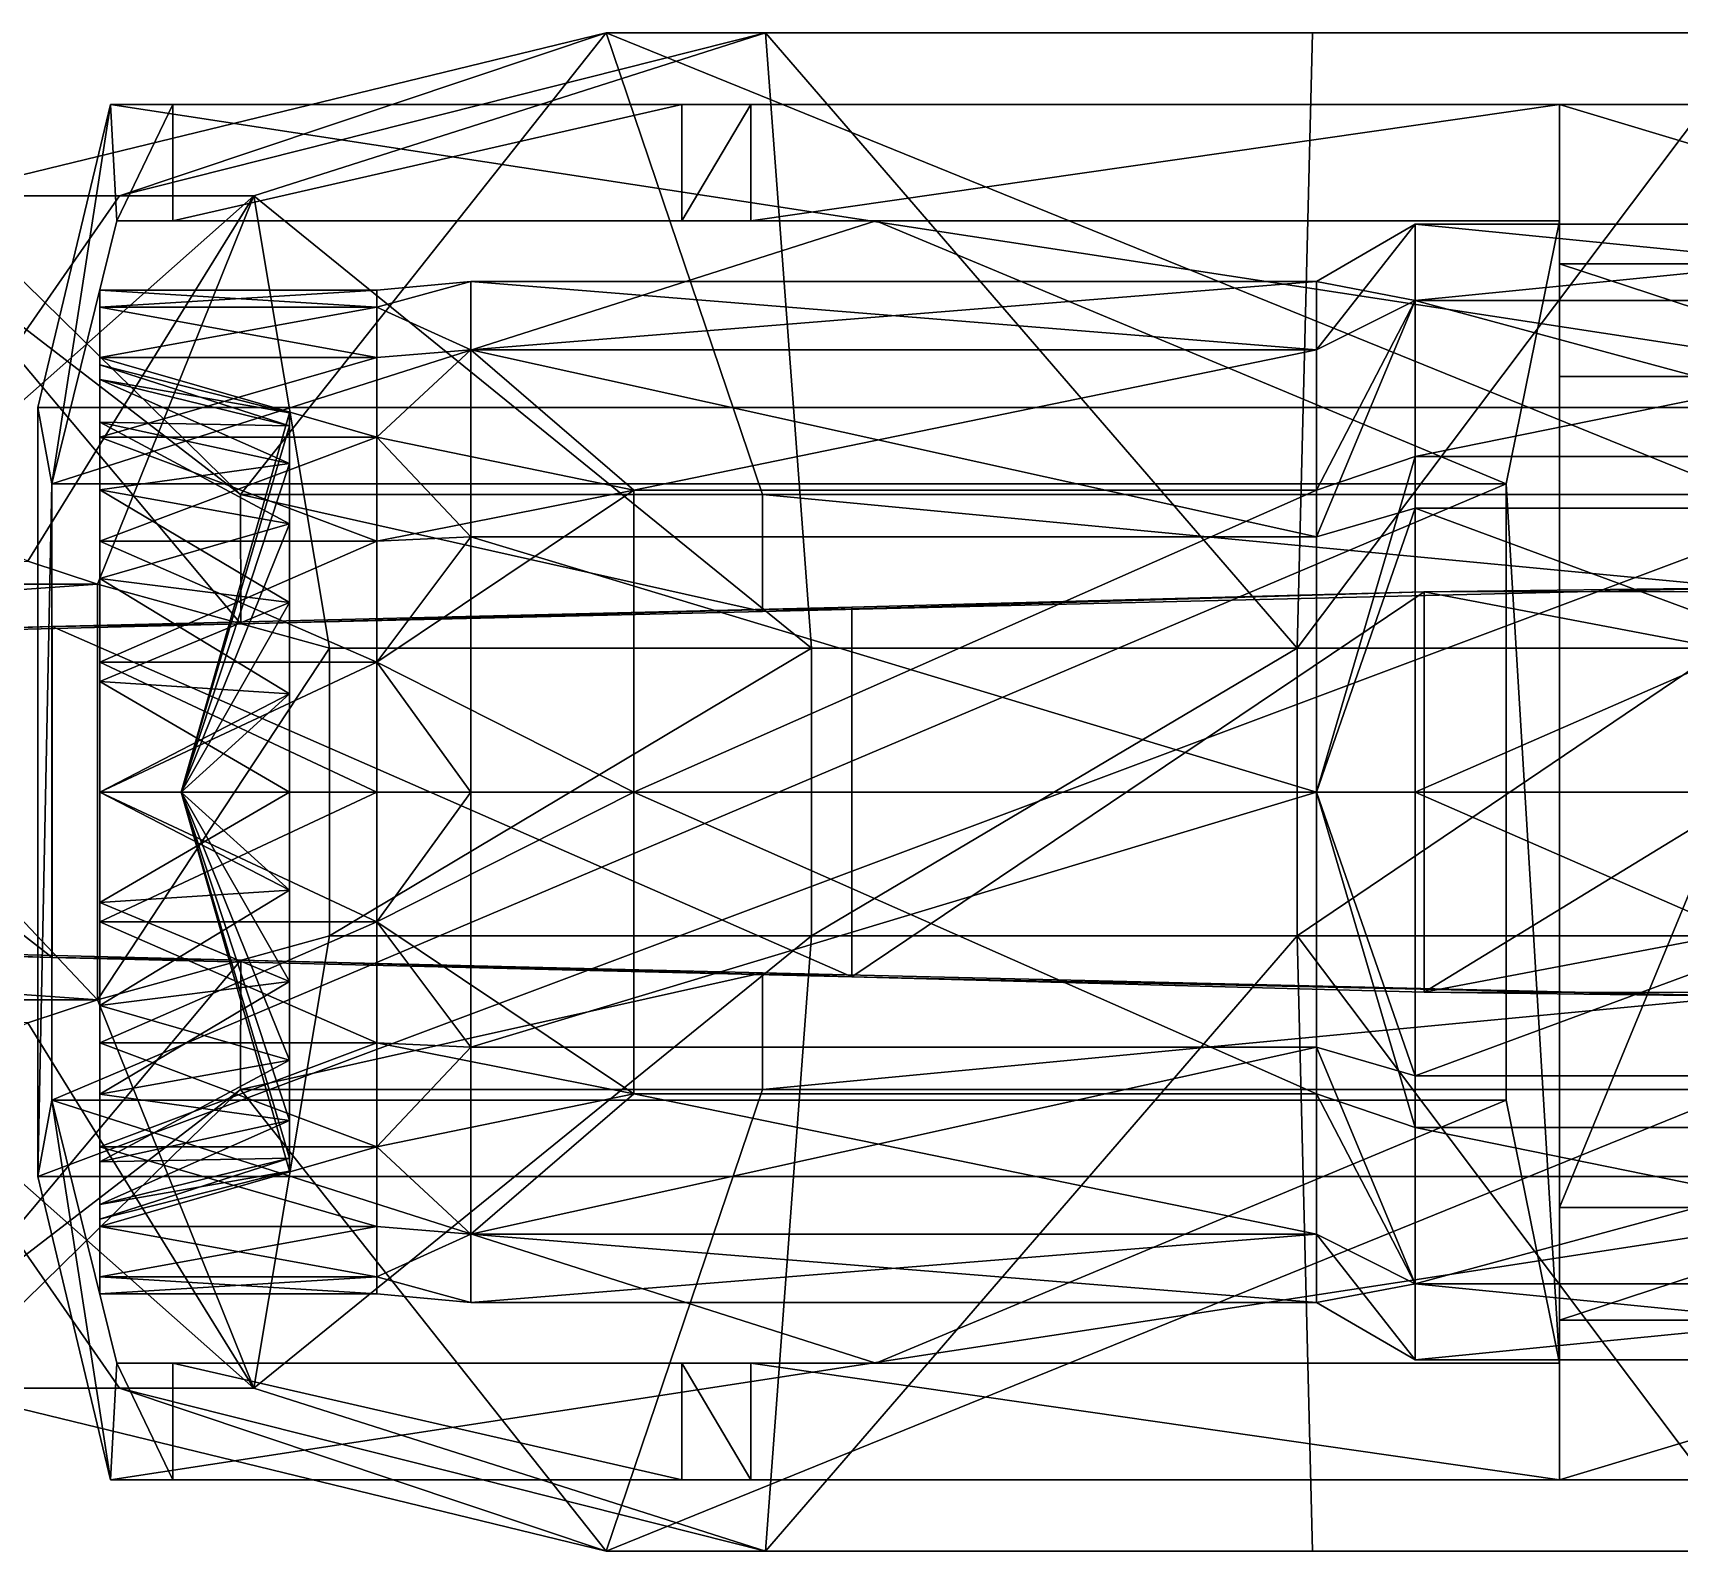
# Model space of a CAD drawing. Extents: x -4.92 to 4.89, y -0.62 to 0.62.
# Drawn here: x -2.7604 to -2.333, y -0.1971 to 0.1971 of the extents above; entities that cross this region are included whole.
import ezdxf

# ---------------------------------------------------------------- set-up
doc = ezdxf.new("R2010")
doc.units = 0

msp = doc.modelspace()

# ---------------------------------------------------------------- linework, layer by layer
for points in [[(-2.73799, 0.15482, 0.48593), (-2.78568, 0.15482, 0.54631), (-2.61156, 0.19714, 0.54631)], [(-2.61156, 0.19714, 0.54631), (-2.78568, 0.15482, 0.54631), (-2.70653, 0.07726, 0.6502)], [(-2.57026, 0.19714, 0.38489), (-2.73799, 0.15482, 0.48593), (-2.61156, 0.19714, 0.54631)], [(-2.57026, 0.19714, 0.38489), (-2.70304, 0.15482, 0.34911), (-2.73799, 0.15482, 0.48593)], [(-2.61156, 0.19714, 0.54631), (-2.70653, 0.07726, 0.6502), (-2.571, 0.07726, 0.6502)], [(-2.55825, 0.03736, 0.25572), (-2.70304, 0.15482, 0.34911), (-2.57026, 0.19714, 0.38489)], [(-2.31642, 0.07726, 0.6502), (-2.61156, 0.19714, 0.54631), (-2.571, 0.07726, 0.6502)], [(-2.42823, 0.19714, 0.40168), (-2.61156, 0.19714, 0.54631), (-2.27376, 0.19714, 0.54631)], [(-2.31642, 0.07726, 0.6502), (-2.27376, 0.19714, 0.54631), (-2.61156, 0.19714, 0.54631)], [(-2.42823, 0.19714, 0.40168), (-2.57026, 0.19714, 0.38489), (-2.61156, 0.19714, 0.54631)], [(-2.43216, 0.03736, 0.24956), (-2.57026, 0.19714, 0.38489), (-2.42823, 0.19714, 0.40168)], [(-2.43216, 0.03736, 0.24956), (-2.55825, 0.03736, 0.25572), (-2.57026, 0.19714, 0.38489)], [(-2.31198, 0.19714, 0.26824), (-2.43216, 0.03736, 0.24956), (-2.42823, 0.19714, 0.40168)], [(-2.31198, 0.19714, 0.26824), (-2.32168, 0.03736, 0.16016), (-2.43216, 0.03736, 0.24956)], [(-2.27376, 0.19714, 0.54631), (-2.16343, 0.19714, 0.36156), (-2.42823, 0.19714, 0.40168)], [(-2.16343, 0.19714, 0.36156), (-2.31198, 0.19714, 0.26824), (-2.42823, 0.19714, 0.40168)], [(-2.22668, 0.09986, 2.43969), (-2.74028, 0.17858, 2.31236), (-2.75915, 0.09986, 2.43685)], [(-2.75553, 0.08003, 2.40908), (-2.75915, 0.09986, 2.43685), (-2.74028, 0.17858, 2.31236)], [(-2.75553, 0.08003, 2.40908), (-2.74028, 0.17858, 2.31236), (-2.73865, 0.14834, 2.29998)], [(-2.72408, 0.17858, 2.18933), (-2.73865, 0.14834, 2.29998), (-2.74028, 0.17858, 2.31236)], [(-2.74028, 0.17858, 2.31236), (-2.59192, 0.17858, 2.19235), (-2.72408, 0.17858, 2.18933)], [(-2.74028, 0.17858, 2.31236), (-2.22668, 0.17858, 2.30924), (-2.59192, 0.17858, 2.19235)], [(-2.22668, 0.09986, 2.43969), (-2.22668, 0.17858, 2.30924), (-2.74028, 0.17858, 2.31236)], [(-2.72408, 0.17858, 2.18933), (-2.72408, 0.14834, 2.18933), (-2.73865, 0.14834, 2.29998)], [(-2.59192, 0.17858, 2.19235), (-2.72408, 0.14834, 2.18933), (-2.72408, 0.17858, 2.18933)], [(-2.59192, 0.17858, 2.19235), (-2.59192, 0.14834, 2.19235), (-2.72408, 0.14834, 2.18933)], [(-2.22668, 0.17858, 2.30924), (-2.22668, 0.17858, 2.1638), (-2.59192, 0.17858, 2.19235)], [(-2.57401, 0.17858, 2.17809), (-2.59192, 0.14834, 2.19235), (-2.59192, 0.17858, 2.19235)], [(-2.59192, 0.17858, 2.19235), (-2.36406, 0.17858, 2.15347), (-2.57401, 0.17858, 2.17809)], [(-2.57401, 0.17858, 2.17809), (-2.57401, 0.14834, 2.17809), (-2.59192, 0.14834, 2.19235)], [(-2.59192, 0.17858, 2.19235), (-2.22668, 0.17858, 2.1638), (-2.36406, 0.17858, 2.15347)], [(-2.36406, 0.17858, 2.15347), (-2.57401, 0.14834, 2.17809), (-2.57401, 0.17858, 2.17809)], [(-2.36406, 0.17858, 2.15347), (-2.36406, 0.14834, 2.15347), (-2.57401, 0.14834, 2.17809)], [(-2.36406, 0.17858, 2.15347), (-2.22668, 0.13715, 2.03743), (-2.36406, 0.13715, 2.03743)], [(-2.36406, 0.17858, 2.15347), (-2.22668, 0.17858, 2.1638), (-2.22668, 0.13715, 2.03743)], [(-2.36406, 0.14834, 2.15347), (-2.36406, 0.17858, 2.15347), (-2.36406, 0.13715, 2.03743)], [(-2.79394, 0.07429, 0.46289), (-2.78983, 0.15482, 0.52488), (-2.73799, 0.15482, 0.48593)], [(-2.70304, 0.15482, 0.34911), (-2.79394, 0.07429, 0.46289), (-2.73799, 0.15482, 0.48593)], [(-2.70304, 0.15482, 0.34911), (-2.76171, 0.05992, 0.32992), (-2.79394, 0.07429, 0.46289)], [(-2.73799, 0.15482, 0.48593), (-2.78983, 0.15482, 0.52488), (-2.78568, 0.15482, 0.54631)], [(-2.78568, 0.13812, 0.55792), (-2.70653, 0.07726, 0.6502), (-2.78568, 0.15482, 0.54631)], [(-2.70304, 0.15482, 0.34911), (-2.74363, 0.05395, 0.27399), (-2.76171, 0.05992, 0.32992)], [(-2.68339, 0.03736, 0.21026), (-2.74363, 0.05395, 0.27399), (-2.70304, 0.15482, 0.34911)], [(-2.55825, 0.03736, 0.25572), (-2.68339, 0.03736, 0.21026), (-2.70304, 0.15482, 0.34911)], [(-2.75553, 0.08003, 2.40908), (-2.54161, 0.14834, 2.22058), (-2.37794, 0.08003, 2.40908)], [(-2.75553, 0.08003, 2.40908), (-2.73865, 0.14834, 2.29998), (-2.54161, 0.14834, 2.22058)], [(-2.54161, 0.14834, 2.22058), (-2.73865, 0.14834, 2.29998), (-2.72408, 0.14834, 2.18933)], [(-2.54161, 0.14834, 2.22058), (-2.72408, 0.14834, 2.18933), (-2.59192, 0.14834, 2.19235)], [(-2.54161, 0.14834, 2.22058), (-2.59192, 0.14834, 2.19235), (-2.57401, 0.14834, 2.17809)], [(-2.54161, 0.14834, 2.22058), (-2.57401, 0.14834, 2.17809), (-2.36406, 0.14834, 2.15347)], [(-2.54161, 0.14834, 2.22058), (-2.36406, 0.14834, 2.15347), (-2.37794, 0.08003, 2.40908)], [(-2.4016, 0.12768, 2.19199), (-2.42721, 0.13259, 2.26236), (-2.4016, 0.14744, 2.26571)], [(-2.4016, 0.14744, 2.26571), (-2.42721, 0.11483, 2.32865), (-2.4016, 0.12768, 2.33943)], [(-2.4016, 0.14744, 2.26571), (-2.42721, 0.13259, 2.26236), (-2.42721, 0.11483, 2.32865)], [(-2.4016, 0.12768, 2.19199), (-2.20206, 0.14744, 2.26571), (-2.20206, 0.12768, 2.19199)], [(-2.4016, 0.14744, 2.26571), (-2.20206, 0.12768, 2.33943), (-2.20206, 0.14744, 2.26571)], [(-2.4016, 0.12768, 2.19199), (-2.4016, 0.14744, 2.26571), (-2.20206, 0.14744, 2.26571)], [(-2.4016, 0.14744, 2.26571), (-2.4016, 0.12768, 2.33943), (-2.20206, 0.12768, 2.33943)], [(-2.36406, -0.14834, 2.15347), (-2.37794, 0.08003, 2.40908), (-2.36406, 0.14834, 2.15347)], [(-2.36406, 0.14834, 2.15347), (-2.36406, 0.13715, 2.03743), (-2.36406, 0.10793, 2.01948)], [(-2.36406, -0.14834, 2.15347), (-2.36406, 0.14834, 2.15347), (-2.36406, 0.10793, 2.01948)], [(-2.78568, 0.13812, 0.55792), (-2.81703, 0.04091, 0.62958), (-2.70643, 0.04366, 0.65209)], [(-2.78568, 0.13812, 0.55792), (-2.70643, 0.04366, 0.65209), (-2.70653, 0.07726, 0.6502)], [(-2.36406, 0.13715, 2.03743), (-2.27505, 0.10793, 2.01948), (-2.36406, 0.10793, 2.01948)], [(-2.36406, 0.13715, 2.03743), (-2.22668, 0.13715, 2.03743), (-2.27505, 0.10793, 2.01948)], [(-2.67112, 0.13033, 2.26236), (-2.64671, 0.13259, 2.26236), (-2.67112, 0.12589, 2.22863)], [(-2.64671, 0.13259, 2.26236), (-2.67112, 0.13033, 2.26236), (-2.67112, 0.12589, 2.29609)], [(-2.64671, 0.11483, 2.32865), (-2.64671, 0.13259, 2.26236), (-2.67112, 0.12589, 2.29609)], [(-2.64671, 0.13259, 2.26236), (-2.64671, 0.11483, 2.19606), (-2.67112, 0.12589, 2.22863)], [(-2.64671, 0.11483, 2.19606), (-2.42721, 0.13259, 2.26236), (-2.42721, 0.11483, 2.19606)], [(-2.64671, 0.13259, 2.26236), (-2.42721, 0.11483, 2.32865), (-2.42721, 0.13259, 2.26236)], [(-2.64671, 0.11483, 2.19606), (-2.64671, 0.13259, 2.26236), (-2.42721, 0.13259, 2.26236)], [(-2.64671, 0.13259, 2.26236), (-2.64671, 0.11483, 2.32865), (-2.42721, 0.11483, 2.32865)], [(-2.4016, 0.12768, 2.19199), (-2.42721, 0.11483, 2.19606), (-2.42721, 0.13259, 2.26236)], [(-2.74308, 0.10715, 2.23365), (-2.74308, 0.13033, 2.26236), (-2.74308, 0.12589, 2.22863)], [(-2.74308, 0.12589, 2.22863), (-2.67112, 0.13033, 2.26236), (-2.67112, 0.12589, 2.22863)], [(-2.74308, 0.13033, 2.26236), (-2.67112, 0.12589, 2.29609), (-2.67112, 0.13033, 2.26236)], [(-2.74308, 0.11093, 2.26236), (-2.74308, 0.12589, 2.29609), (-2.74308, 0.13033, 2.26236)], [(-2.74308, 0.10715, 2.23365), (-2.74308, 0.11093, 2.26236), (-2.74308, 0.13033, 2.26236)], [(-2.74308, 0.12589, 2.22863), (-2.74308, 0.13033, 2.26236), (-2.67112, 0.13033, 2.26236)], [(-2.74308, 0.13033, 2.26236), (-2.74308, 0.12589, 2.29609), (-2.67112, 0.12589, 2.29609)], [(-2.74308, 0.12589, 2.29609), (-2.74308, 0.09607, 2.31782), (-2.74308, 0.11287, 2.32753)], [(-2.74308, 0.12589, 2.29609), (-2.67112, 0.11287, 2.32753), (-2.67112, 0.12589, 2.29609)], [(-2.74308, 0.11287, 2.19719), (-2.67112, 0.12589, 2.22863), (-2.67112, 0.11287, 2.19719)], [(-2.74308, 0.09607, 2.20689), (-2.74308, 0.12589, 2.22863), (-2.74308, 0.11287, 2.19719)], [(-2.74308, 0.12589, 2.29609), (-2.74308, 0.10715, 2.29107), (-2.74308, 0.09607, 2.31782)], [(-2.74308, 0.12589, 2.29609), (-2.74308, 0.11287, 2.32753), (-2.67112, 0.11287, 2.32753)], [(-2.74308, 0.11287, 2.19719), (-2.74308, 0.12589, 2.22863), (-2.67112, 0.12589, 2.22863)], [(-2.74308, 0.09607, 2.20689), (-2.74308, 0.10715, 2.23365), (-2.74308, 0.12589, 2.22863)], [(-2.74308, 0.11093, 2.26236), (-2.74308, 0.10715, 2.29107), (-2.74308, 0.12589, 2.29609)], [(-2.67112, 0.11287, 2.32753), (-2.64671, 0.11483, 2.32865), (-2.67112, 0.12589, 2.29609)], [(-2.64671, 0.11483, 2.19606), (-2.67112, 0.11287, 2.19719), (-2.67112, 0.12589, 2.22863)], [(-2.42721, 0.07838, 2.04051), (-2.4016, 0.12768, 2.19199), (-2.4016, 0.08715, 2.01903)], [(-2.4016, 0.12768, 2.33943), (-2.42721, 0.0663, 2.37719), (-2.4016, 0.07372, 2.39339)], [(-2.42721, 0.07838, 2.04051), (-2.42721, 0.11483, 2.19606), (-2.4016, 0.12768, 2.19199)], [(-2.4016, 0.12768, 2.33943), (-2.42721, 0.11483, 2.32865), (-2.42721, 0.0663, 2.37719)], [(-2.4016, 0.12768, 2.33943), (-2.20206, 0.07372, 2.39339), (-2.20206, 0.12768, 2.33943)], [(-2.4016, 0.08715, 2.01903), (-2.20206, 0.12768, 2.19199), (-2.20206, 0.08715, 2.01903)], [(-2.4016, 0.12768, 2.33943), (-2.4016, 0.07372, 2.39339), (-2.20206, 0.07372, 2.39339)], [(-2.4016, 0.08715, 2.01903), (-2.4016, 0.12768, 2.19199), (-2.20206, 0.12768, 2.19199)], [(-2.74308, 0.09216, 2.1702), (-2.74308, 0.09607, 2.20689), (-2.74308, 0.11287, 2.19719)], [(-2.74308, 0.09216, 2.1702), (-2.67112, 0.11287, 2.19719), (-2.67112, 0.09216, 2.1702)], [(-2.74308, 0.11287, 2.32753), (-2.67112, 0.09216, 2.35452), (-2.67112, 0.11287, 2.32753)], [(-2.74308, 0.11287, 2.32753), (-2.74308, 0.07844, 2.3408), (-2.74308, 0.09216, 2.35452)], [(-2.74308, 0.09216, 2.1702), (-2.74308, 0.11287, 2.19719), (-2.67112, 0.11287, 2.19719)], [(-2.74308, 0.11287, 2.32753), (-2.74308, 0.09216, 2.35452), (-2.67112, 0.09216, 2.35452)], [(-2.74308, 0.11287, 2.32753), (-2.74308, 0.09607, 2.31782), (-2.74308, 0.07844, 2.3408)], [(-2.67112, 0.11287, 2.19719), (-2.64671, 0.11483, 2.19606), (-2.67112, 0.09216, 2.1702)], [(-2.64671, 0.11483, 2.32865), (-2.67112, 0.11287, 2.32753), (-2.67112, 0.09216, 2.35452)], [(-2.64671, 0.0663, 2.37719), (-2.64671, 0.11483, 2.32865), (-2.67112, 0.09216, 2.35452)], [(-2.64671, 0.11483, 2.19606), (-2.60439, 0.07838, 2.04051), (-2.67112, 0.09216, 2.1702)], [(-2.64671, 0.11483, 2.32865), (-2.42721, 0.0663, 2.37719), (-2.42721, 0.11483, 2.32865)], [(-2.60439, 0.07838, 2.04051), (-2.64671, 0.11483, 2.19606), (-2.42721, 0.11483, 2.19606)], [(-2.64671, 0.11483, 2.32865), (-2.64671, 0.0663, 2.37719), (-2.42721, 0.0663, 2.37719)], [(-2.60439, 0.07838, 2.04051), (-2.42721, 0.11483, 2.19606), (-2.42721, 0.07838, 2.04051)], [(-2.74308, 0.10715, 2.23365), (-2.69378, 0.09849, 2.26222), (-2.74308, 0.11093, 2.26236)], [(-2.74308, 0.11093, 2.26236), (-2.69378, 0.09513, 2.28771), (-2.74308, 0.10715, 2.29107)], [(-2.74308, 0.11093, 2.26236), (-2.69378, 0.09849, 2.26222), (-2.69378, 0.09513, 2.28771)], [(-2.74308, 0.10715, 2.29107), (-2.69378, 0.0853, 2.31147), (-2.74308, 0.09607, 2.31782)], [(-2.74308, 0.09607, 2.20689), (-2.69378, 0.09513, 2.23673), (-2.74308, 0.10715, 2.23365)], [(-2.74308, 0.10715, 2.23365), (-2.69378, 0.09513, 2.23673), (-2.69378, 0.09849, 2.26222)], [(-2.74308, 0.10715, 2.29107), (-2.69378, 0.09513, 2.28771), (-2.69378, 0.0853, 2.31147)], [(-2.36406, -0.14834, 2.15347), (-2.36406, 0.10793, 2.01948), (-2.36406, -0.10793, 2.01948)], [(-2.36406, -0.10793, 2.01948), (-2.27505, 0.10793, 2.01948), (-2.27505, -0.10793, 2.01948)], [(-2.36406, -0.10793, 2.01948), (-2.36406, 0.10793, 2.01948), (-2.27505, 0.10793, 2.01948)], [(-2.75915, -0.09986, 2.43685), (-2.22668, 0.09986, 2.43969), (-2.75915, 0.09986, 2.43685)], [(-2.75915, -0.09986, 2.43685), (-2.22668, -0.09986, 2.43969), (-2.22668, 0.09986, 2.43969)], [(-2.75915, -0.09986, 2.43685), (-2.75915, 0.09986, 2.43685), (-2.75553, 0.08003, 2.40908)], [(-2.69378, 0.09849, 2.26222), (-2.72192, 0, 2.26222), (-2.69378, 0.09513, 2.28771)], [(-2.72192, 0, 2.26222), (-2.69378, 0.09849, 2.26222), (-2.69378, 0.09513, 2.23673)], [(-2.74308, 0.07844, 2.18392), (-2.69378, 0.0853, 2.21298), (-2.74308, 0.09607, 2.20689)], [(-2.74308, 0.09607, 2.31782), (-2.69378, 0.06964, 2.33187), (-2.74308, 0.07844, 2.3408)], [(-2.74308, 0.09216, 2.1702), (-2.74308, 0.07844, 2.18392), (-2.74308, 0.09607, 2.20689)], [(-2.74308, 0.09607, 2.20689), (-2.69378, 0.0853, 2.21298), (-2.69378, 0.09513, 2.23673)], [(-2.74308, 0.09607, 2.31782), (-2.69378, 0.0853, 2.31147), (-2.69378, 0.06964, 2.33187)], [(-2.69378, 0.0853, 2.21298), (-2.72192, 0, 2.26222), (-2.69378, 0.09513, 2.23673)], [(-2.72192, 0, 2.26222), (-2.69378, 0.0853, 2.31147), (-2.69378, 0.09513, 2.28771)], [(-2.74308, 0.07844, 2.3408), (-2.74308, 0.06517, 2.37523), (-2.74308, 0.09216, 2.35452)], [(-2.74308, 0.09216, 2.35452), (-2.67112, 0.06517, 2.37523), (-2.67112, 0.09216, 2.35452)], [(-2.74308, 0.06517, 2.14949), (-2.67112, 0.09216, 2.1702), (-2.67112, 0.06517, 2.14949)], [(-2.74308, 0.05547, 2.16629), (-2.74308, 0.09216, 2.1702), (-2.74308, 0.06517, 2.14949)], [(-2.74308, 0.09216, 2.35452), (-2.74308, 0.06517, 2.37523), (-2.67112, 0.06517, 2.37523)], [(-2.74308, 0.06517, 2.14949), (-2.74308, 0.09216, 2.1702), (-2.67112, 0.09216, 2.1702)], [(-2.74308, 0.05547, 2.16629), (-2.74308, 0.07844, 2.18392), (-2.74308, 0.09216, 2.1702)], [(-2.67112, 0.06517, 2.37523), (-2.64671, 0.0663, 2.37719), (-2.67112, 0.09216, 2.35452)], [(-2.60439, 0.07838, 2.04051), (-2.67112, 0.06517, 2.14949), (-2.67112, 0.09216, 2.1702)], [(-2.42721, 0, 1.98429), (-2.4016, 0.08715, 2.01903), (-2.4016, 0, 1.95652)], [(-2.42721, 0, 1.98429), (-2.42721, 0.07838, 2.04051), (-2.4016, 0.08715, 2.01903)], [(-2.4016, 0, 1.95652), (-2.20206, 0.08715, 2.01903), (-2.20206, 0, 1.95652)], [(-2.4016, 0, 1.95652), (-2.4016, 0.08715, 2.01903), (-2.20206, 0.08715, 2.01903)], [(-2.74308, 0.07844, 2.18392), (-2.69378, 0.06964, 2.19258), (-2.69378, 0.0853, 2.21298)], [(-2.69378, 0.0853, 2.31147), (-2.72192, 0, 2.26222), (-2.69378, 0.06964, 2.33187)], [(-2.72192, 0, 2.26222), (-2.69378, 0.0853, 2.21298), (-2.69378, 0.06964, 2.19258)], [(-2.75915, -0.09986, 2.43685), (-2.75553, 0.08003, 2.40908), (-2.75553, -0.08003, 2.40908)], [(-2.37794, 0.08003, 2.40908), (-2.75553, -0.08003, 2.40908), (-2.75553, 0.08003, 2.40908)], [(-2.37794, 0.08003, 2.40908), (-2.37794, -0.08003, 2.40908), (-2.75553, -0.08003, 2.40908)], [(-2.74308, 0.07844, 2.3408), (-2.69378, 0.04925, 2.34752), (-2.74308, 0.05547, 2.35843)], [(-2.74308, 0.05547, 2.16629), (-2.69378, 0.06964, 2.19258), (-2.74308, 0.07844, 2.18392)], [(-2.74308, 0.07844, 2.3408), (-2.69378, 0.06964, 2.33187), (-2.69378, 0.04925, 2.34752)], [(-2.74308, 0.07844, 2.3408), (-2.74308, 0.05547, 2.35843), (-2.74308, 0.06517, 2.37523)], [(-2.70653, 0.07726, 0.6502), (-2.57097, 0.04692, 0.65205), (-2.571, 0.07726, 0.6502)], [(-2.70653, 0.07726, 0.6502), (-2.70643, 0.04366, 0.65209), (-2.57097, 0.04692, 0.65205)], [(-2.67112, 0.06517, 2.14949), (-2.60439, 0.07838, 2.04051), (-2.67112, 0.03373, 2.13647)], [(-2.60439, 0.07838, 2.04051), (-2.60439, 0, 1.98429), (-2.67112, 0.03373, 2.13647)], [(-2.60439, 0, 1.98429), (-2.42721, 0.07838, 2.04051), (-2.42721, 0, 1.98429)], [(-2.60439, 0, 1.98429), (-2.60439, 0.07838, 2.04051), (-2.42721, 0.07838, 2.04051)], [(-2.571, 0.07726, 0.6502), (-2.31643, 0.05303, 0.65204), (-2.31642, 0.07726, 0.6502)], [(-2.571, 0.07726, 0.6502), (-2.57097, 0.04692, 0.65205), (-2.31643, 0.05303, 0.65204)], [(-2.36406, -0.14834, 2.15347), (-2.37794, -0.08003, 2.40908), (-2.37794, 0.08003, 2.40908)], [(-2.4016, 0.07372, 2.39339), (-2.42721, 0, 2.39495), (-2.4016, 0, 2.41315)], [(-2.4016, 0.07372, 2.39339), (-2.42721, 0.0663, 2.37719), (-2.42721, 0, 2.39495)], [(-2.4016, 0.07372, 2.39339), (-2.20206, 0, 2.41315), (-2.20206, 0.07372, 2.39339)], [(-2.4016, 0.07372, 2.39339), (-2.4016, 0, 2.41315), (-2.20206, 0, 2.41315)], [(-2.74308, 0.05547, 2.16629), (-2.69378, 0.04925, 2.17693), (-2.69378, 0.06964, 2.19258)], [(-2.69378, 0.04925, 2.17693), (-2.72192, 0, 2.26222), (-2.69378, 0.06964, 2.19258)], [(-2.72192, 0, 2.26222), (-2.69378, 0.04925, 2.34752), (-2.69378, 0.06964, 2.33187)], [(-2.74308, 0.02871, 2.15521), (-2.74308, 0.06517, 2.14949), (-2.74308, 0.03373, 2.13647)], [(-2.74308, 0.03373, 2.13647), (-2.67112, 0.06517, 2.14949), (-2.67112, 0.03373, 2.13647)], [(-2.74308, 0.06517, 2.37523), (-2.67112, 0.03373, 2.38825), (-2.67112, 0.06517, 2.37523)], [(-2.74308, 0.05547, 2.35843), (-2.74308, 0.03373, 2.38825), (-2.74308, 0.06517, 2.37523)], [(-2.74308, 0.02871, 2.15521), (-2.74308, 0.05547, 2.16629), (-2.74308, 0.06517, 2.14949)], [(-2.74308, 0.03373, 2.13647), (-2.74308, 0.06517, 2.14949), (-2.67112, 0.06517, 2.14949)], [(-2.74308, 0.06517, 2.37523), (-2.74308, 0.03373, 2.38825), (-2.67112, 0.03373, 2.38825)], [(-2.64671, 0.0663, 2.37719), (-2.67112, 0.06517, 2.37523), (-2.67112, 0.03373, 2.38825)], [(-2.64671, 0, 2.39495), (-2.64671, 0.0663, 2.37719), (-2.67112, 0.03373, 2.38825)], [(-2.64671, 0.0663, 2.37719), (-2.42721, 0, 2.39495), (-2.42721, 0.0663, 2.37719)], [(-2.64671, 0.0663, 2.37719), (-2.64671, 0, 2.39495), (-2.42721, 0, 2.39495)], [(-2.74363, 0.05395, 0.27399), (-2.85657, 0.05395, 0.2923), (-2.76171, 0.05992, 0.32992)], [(-2.74363, 0.05395, 0.27399), (-2.83917, 0.04719, 0.2294), (-2.85657, 0.05395, 0.2923)], [(-2.74363, -0.05395, 0.27399), (-2.83917, 0.04719, 0.2294), (-2.74363, 0.05395, 0.27399)], [(-2.68339, 0.03736, 0.21026), (-2.74363, -0.05395, 0.27399), (-2.74363, 0.05395, 0.27399)], [(-2.74308, 0.02871, 2.15521), (-2.69378, 0.04925, 2.17693), (-2.74308, 0.05547, 2.16629)], [(-2.74308, 0.05547, 2.35843), (-2.69378, 0.02549, 2.35736), (-2.74308, 0.02871, 2.36951)], [(-2.74308, 0.05547, 2.35843), (-2.69378, 0.04925, 2.34752), (-2.69378, 0.02549, 2.35736)], [(-2.74308, 0.05547, 2.35843), (-2.74308, 0.02871, 2.36951), (-2.74308, 0.03373, 2.38825)], [(-2.39921, 0.05196, 0.86623), (-2.31643, 0.05303, 0.65204), (-2.57097, 0.04692, 0.65205)], [(-2.54781, 0.04799, 0.77169), (-2.39921, 0.05196, 0.86623), (-2.57097, 0.04692, 0.65205)], [(-2.39921, 0.05196, 0.86623), (-2.54781, -0.04799, 0.77169), (-2.39921, -0.05196, 0.86623)], [(-2.39921, 0.05196, 0.86623), (-2.54781, 0.04799, 0.77169), (-2.54781, -0.04799, 0.77169)], [(-2.39921, 0.05196, 0.86623), (-1.59514, 0.05295, 0.84718), (-2.31643, 0.05303, 0.65204)], [(-1.59514, 0.05295, 0.84718), (-2.39921, 0.05196, 0.86623), (-2.26952, 0.02733, 0.92311)], [(-2.26952, 0.02733, 0.92311), (-2.39921, 0.05196, 0.86623), (-2.39921, -0.05196, 0.86623)], [(-2.74363, -0.05395, 0.27399), (-2.83917, -0.04719, 0.2294), (-2.83917, 0.04719, 0.2294)], [(-2.54781, -0.04799, 0.77169), (-2.54781, 0.04799, 0.77169), (-2.75542, 0.04298, 0.76633)], [(-2.70643, 0.04366, 0.65209), (-2.75542, 0.04298, 0.76633), (-2.54781, 0.04799, 0.77169)], [(-2.74308, 0.02871, 2.15521), (-2.69378, 0.02549, 2.16709), (-2.69378, 0.04925, 2.17693)], [(-2.69378, 0.04925, 2.34752), (-2.72192, 0, 2.26222), (-2.69378, 0.02549, 2.35736)], [(-2.72192, 0, 2.26222), (-2.69378, 0.04925, 2.17693), (-2.69378, 0.02549, 2.16709)], [(-2.70643, 0.04366, 0.65209), (-2.54781, 0.04799, 0.77169), (-2.57097, 0.04692, 0.65205)], [(-2.75542, -0.04298, 0.76633), (-2.75542, 0.04298, 0.76633), (-2.86193, 0.04004, 0.67889)], [(-2.81703, 0.04091, 0.62958), (-2.86193, 0.04004, 0.67889), (-2.75542, 0.04298, 0.76633)], [(-2.81703, 0.04091, 0.62958), (-2.75542, 0.04298, 0.76633), (-2.70643, 0.04366, 0.65209)], [(-2.54781, -0.04799, 0.77169), (-2.75542, 0.04298, 0.76633), (-2.75542, -0.04298, 0.76633)], [(-2.75542, -0.04298, 0.76633), (-2.86193, 0.04004, 0.67889), (-2.86193, -0.04004, 0.67889)], [(-2.68339, 0.03736, 0.21026), (-2.68339, -0.03736, 0.21026), (-2.74363, -0.05395, 0.27399)], [(-2.68339, -0.03736, 0.21026), (-2.55825, 0.03736, 0.25572), (-2.55825, -0.03736, 0.25572)], [(-2.68339, -0.03736, 0.21026), (-2.68339, 0.03736, 0.21026), (-2.55825, 0.03736, 0.25572)], [(-2.55825, -0.03736, 0.25572), (-2.43216, 0.03736, 0.24956), (-2.43216, -0.03736, 0.24956)], [(-2.55825, -0.03736, 0.25572), (-2.55825, 0.03736, 0.25572), (-2.43216, 0.03736, 0.24956)], [(-2.43216, -0.03736, 0.24956), (-2.32168, 0.03736, 0.16016), (-2.32168, -0.03736, 0.16016)], [(-2.43216, -0.03736, 0.24956), (-2.43216, 0.03736, 0.24956), (-2.32168, 0.03736, 0.16016)], [(-2.74308, 0.03373, 2.38825), (-2.74308, 0, 2.37329), (-2.74308, 0, 2.39269)], [(-2.74308, 0.03373, 2.38825), (-2.67112, 0, 2.39269), (-2.67112, 0.03373, 2.38825)], [(-2.74308, 0, 2.13202), (-2.67112, 0.03373, 2.13647), (-2.67112, 0, 2.13202)], [(-2.74308, 0, 2.13202), (-2.74308, 0.02871, 2.15521), (-2.74308, 0.03373, 2.13647)], [(-2.74308, 0.03373, 2.38825), (-2.74308, 0.02871, 2.36951), (-2.74308, 0, 2.37329)], [(-2.74308, 0.03373, 2.38825), (-2.74308, 0, 2.39269), (-2.67112, 0, 2.39269)], [(-2.74308, 0, 2.13202), (-2.74308, 0.03373, 2.13647), (-2.67112, 0.03373, 2.13647)], [(-2.67112, 0, 2.39269), (-2.64671, 0, 2.39495), (-2.67112, 0.03373, 2.38825)], [(-2.60439, 0, 1.98429), (-2.67112, 0, 2.13202), (-2.67112, 0.03373, 2.13647)], [(-2.74308, 0.02871, 2.36951), (-2.69378, 0, 2.36071), (-2.74308, 0, 2.37329)], [(-2.74308, 0, 2.15143), (-2.69378, 0.02549, 2.16709), (-2.74308, 0.02871, 2.15521)], [(-2.74308, 0.02871, 2.36951), (-2.69378, 0.02549, 2.35736), (-2.69378, 0, 2.36071)], [(-2.74308, 0, 2.13202), (-2.74308, 0, 2.15143), (-2.74308, 0.02871, 2.15521)], [(-2.26952, 0.02733, 0.92311), (-2.39921, -0.05196, 0.86623), (-2.26952, -0.02733, 0.92311)], [(-2.74308, 0, 2.15143), (-2.69378, 0, 2.16373), (-2.69378, 0.02549, 2.16709)], [(-2.69378, 0, 2.16373), (-2.72192, 0, 2.26222), (-2.69378, 0.02549, 2.16709)], [(-2.72192, 0, 2.26222), (-2.69378, 0, 2.36071), (-2.69378, 0.02549, 2.35736)], [(-2.74308, -0.03373, 2.38825), (-2.74308, 0, 2.37329), (-2.74308, -0.02871, 2.36951)], [(-2.74308, -0.02871, 2.36951), (-2.69378, 0, 2.36071), (-2.69378, -0.02549, 2.35736)], [(-2.67112, 0, 2.39269), (-2.74308, -0.03373, 2.38825), (-2.67112, -0.03373, 2.38825)], [(-2.67112, -0.03373, 2.13647), (-2.74308, 0, 2.13202), (-2.67112, 0, 2.13202)], [(-2.74308, 0, 2.15143), (-2.69378, -0.02549, 2.16709), (-2.69378, 0, 2.16373)], [(-2.74308, 0, 2.13202), (-2.74308, -0.02871, 2.15521), (-2.74308, 0, 2.15143)], [(-2.74308, -0.03373, 2.38825), (-2.74308, 0, 2.39269), (-2.74308, 0, 2.37329)], [(-2.74308, -0.02871, 2.36951), (-2.74308, 0, 2.37329), (-2.69378, 0, 2.36071)], [(-2.67112, 0, 2.39269), (-2.74308, 0, 2.39269), (-2.74308, -0.03373, 2.38825)], [(-2.67112, -0.03373, 2.13647), (-2.74308, -0.03373, 2.13647), (-2.74308, 0, 2.13202)], [(-2.74308, 0, 2.15143), (-2.74308, -0.02871, 2.15521), (-2.69378, -0.02549, 2.16709)], [(-2.74308, 0, 2.13202), (-2.74308, -0.03373, 2.13647), (-2.74308, -0.02871, 2.15521)], [(-2.69378, -0.02549, 2.35736), (-2.69378, 0, 2.36071), (-2.72192, 0, 2.26222)], [(-2.69378, -0.02549, 2.16709), (-2.69378, -0.04925, 2.17693), (-2.72192, 0, 2.26222)], [(-2.69378, -0.06964, 2.19258), (-2.69378, -0.0853, 2.21298), (-2.72192, 0, 2.26222)], [(-2.69378, -0.09513, 2.23673), (-2.69378, -0.09849, 2.26222), (-2.72192, 0, 2.26222)], [(-2.69378, -0.09513, 2.28771), (-2.69378, -0.0853, 2.31147), (-2.72192, 0, 2.26222)], [(-2.69378, -0.06964, 2.33187), (-2.69378, -0.04925, 2.34752), (-2.72192, 0, 2.26222)], [(-2.69378, -0.0853, 2.31147), (-2.69378, -0.06964, 2.33187), (-2.72192, 0, 2.26222)], [(-2.69378, -0.09849, 2.26222), (-2.69378, -0.09513, 2.28771), (-2.72192, 0, 2.26222)], [(-2.69378, -0.0853, 2.21298), (-2.69378, -0.09513, 2.23673), (-2.72192, 0, 2.26222)], [(-2.69378, -0.04925, 2.17693), (-2.69378, -0.06964, 2.19258), (-2.72192, 0, 2.26222)], [(-2.69378, 0, 2.16373), (-2.69378, -0.02549, 2.16709), (-2.72192, 0, 2.26222)], [(-2.69378, -0.04925, 2.34752), (-2.69378, -0.02549, 2.35736), (-2.72192, 0, 2.26222)], [(-2.67112, 0, 2.13202), (-2.60439, 0, 1.98429), (-2.67112, -0.03373, 2.13647)], [(-2.64671, 0, 2.39495), (-2.67112, 0, 2.39269), (-2.67112, -0.03373, 2.38825)], [(-2.64671, -0.0663, 2.37719), (-2.64671, 0, 2.39495), (-2.67112, -0.03373, 2.38825)], [(-2.60439, 0, 1.98429), (-2.60439, -0.07838, 2.04051), (-2.67112, -0.03373, 2.13647)], [(-2.42721, 0, 2.39495), (-2.64671, -0.0663, 2.37719), (-2.42721, -0.0663, 2.37719)], [(-2.42721, 0, 2.39495), (-2.64671, 0, 2.39495), (-2.64671, -0.0663, 2.37719)], [(-2.42721, -0.07838, 2.04051), (-2.60439, 0, 1.98429), (-2.42721, 0, 1.98429)], [(-2.42721, -0.07838, 2.04051), (-2.60439, -0.07838, 2.04051), (-2.60439, 0, 1.98429)], [(-2.4016, -0.07372, 2.39339), (-2.42721, 0, 2.39495), (-2.42721, -0.0663, 2.37719)], [(-2.4016, -0.08715, 2.01903), (-2.42721, 0, 1.98429), (-2.4016, 0, 1.95652)], [(-2.4016, -0.07372, 2.39339), (-2.4016, 0, 2.41315), (-2.42721, 0, 2.39495)], [(-2.4016, -0.08715, 2.01903), (-2.42721, -0.07838, 2.04051), (-2.42721, 0, 1.98429)], [(-2.20206, 0, 2.41315), (-2.4016, -0.07372, 2.39339), (-2.20206, -0.07372, 2.39339)], [(-2.20206, -0.08715, 2.01903), (-2.4016, 0, 1.95652), (-2.20206, 0, 1.95652)], [(-2.20206, 0, 2.41315), (-2.4016, 0, 2.41315), (-2.4016, -0.07372, 2.39339)], [(-2.20206, -0.08715, 2.01903), (-2.4016, -0.08715, 2.01903), (-2.4016, 0, 1.95652)], [(-2.74308, -0.02871, 2.15521), (-2.69378, -0.04925, 2.17693), (-2.69378, -0.02549, 2.16709)], [(-2.74308, -0.05547, 2.35843), (-2.69378, -0.02549, 2.35736), (-2.69378, -0.04925, 2.34752)], [(-2.74308, -0.05547, 2.35843), (-2.74308, -0.02871, 2.36951), (-2.69378, -0.02549, 2.35736)], [(-2.74308, -0.06517, 2.14949), (-2.74308, -0.02871, 2.15521), (-2.74308, -0.03373, 2.13647)], [(-2.74308, -0.06517, 2.14949), (-2.74308, -0.05547, 2.16629), (-2.74308, -0.02871, 2.15521)], [(-2.74308, -0.02871, 2.15521), (-2.74308, -0.05547, 2.16629), (-2.69378, -0.04925, 2.17693)], [(-2.74308, -0.03373, 2.38825), (-2.74308, -0.02871, 2.36951), (-2.74308, -0.05547, 2.35843)], [(-1.59514, -0.05295, 0.84718), (-2.26952, -0.02733, 0.92311), (-2.39921, -0.05196, 0.86623)], [(-2.67112, -0.06517, 2.14949), (-2.74308, -0.03373, 2.13647), (-2.67112, -0.03373, 2.13647)], [(-2.67112, -0.03373, 2.38825), (-2.74308, -0.06517, 2.37523), (-2.67112, -0.06517, 2.37523)], [(-2.74308, -0.03373, 2.38825), (-2.74308, -0.05547, 2.35843), (-2.74308, -0.06517, 2.37523)], [(-2.67112, -0.06517, 2.14949), (-2.74308, -0.06517, 2.14949), (-2.74308, -0.03373, 2.13647)], [(-2.67112, -0.03373, 2.38825), (-2.74308, -0.03373, 2.38825), (-2.74308, -0.06517, 2.37523)], [(-2.67112, -0.06517, 2.37523), (-2.64671, -0.0663, 2.37719), (-2.67112, -0.03373, 2.38825)], [(-2.60439, -0.07838, 2.04051), (-2.67112, -0.06517, 2.14949), (-2.67112, -0.03373, 2.13647)], [(-2.68339, -0.03736, 0.21026), (-2.70304, -0.15482, 0.34911), (-2.74363, -0.05395, 0.27399)], [(-2.55825, -0.03736, 0.25572), (-2.70304, -0.15482, 0.34911), (-2.68339, -0.03736, 0.21026)], [(-2.55825, -0.03736, 0.25572), (-2.57026, -0.19713, 0.38489), (-2.70304, -0.15482, 0.34911)], [(-2.43216, -0.03736, 0.24956), (-2.57026, -0.19713, 0.38489), (-2.55825, -0.03736, 0.25572)], [(-2.43216, -0.03736, 0.24956), (-2.42823, -0.19713, 0.40168), (-2.57026, -0.19713, 0.38489)], [(-2.43216, -0.03736, 0.24956), (-2.31198, -0.19713, 0.26824), (-2.42823, -0.19713, 0.40168)], [(-2.43216, -0.03736, 0.24956), (-2.32168, -0.03736, 0.16016), (-2.31198, -0.19713, 0.26824)], [(-2.75542, -0.04298, 0.76633), (-2.86193, -0.04004, 0.67889), (-2.81703, -0.04091, 0.62958)], [(-2.75542, -0.04298, 0.76633), (-2.81703, -0.04091, 0.62958), (-2.70643, -0.04366, 0.65209)], [(-2.78568, -0.13812, 0.55792), (-2.70643, -0.04366, 0.65209), (-2.81703, -0.04091, 0.62958)], [(-2.78568, -0.13812, 0.55792), (-2.70653, -0.07726, 0.6502), (-2.70643, -0.04366, 0.65209)], [(-2.70643, -0.04366, 0.65209), (-2.54781, -0.04799, 0.77169), (-2.75542, -0.04298, 0.76633)], [(-2.57097, -0.04692, 0.65205), (-2.70643, -0.04366, 0.65209), (-2.70653, -0.07726, 0.6502)], [(-2.57097, -0.04692, 0.65205), (-2.70653, -0.07726, 0.6502), (-2.571, -0.07726, 0.6502)], [(-2.70643, -0.04366, 0.65209), (-2.57097, -0.04692, 0.65205), (-2.54781, -0.04799, 0.77169)], [(-2.31643, -0.05303, 0.65204), (-2.57097, -0.04692, 0.65205), (-2.571, -0.07726, 0.6502)], [(-2.54781, -0.04799, 0.77169), (-2.57097, -0.04692, 0.65205), (-2.31643, -0.05303, 0.65204)], [(-2.74363, -0.05395, 0.27399), (-2.85657, -0.05395, 0.2923), (-2.83917, -0.04719, 0.2294)], [(-2.74308, -0.07844, 2.3408), (-2.69378, -0.04925, 2.34752), (-2.69378, -0.06964, 2.33187)], [(-2.74308, -0.05547, 2.16629), (-2.69378, -0.06964, 2.19258), (-2.69378, -0.04925, 2.17693)], [(-2.74308, -0.07844, 2.3408), (-2.74308, -0.05547, 2.35843), (-2.69378, -0.04925, 2.34752)], [(-2.54781, -0.04799, 0.77169), (-2.31643, -0.05303, 0.65204), (-2.39921, -0.05196, 0.86623)], [(-2.74363, -0.05395, 0.27399), (-2.76171, -0.05992, 0.32992), (-2.85657, -0.05395, 0.2923)], [(-2.70304, -0.15482, 0.34911), (-2.76171, -0.05992, 0.32992), (-2.74363, -0.05395, 0.27399)], [(-2.74308, -0.09216, 2.1702), (-2.74308, -0.05547, 2.16629), (-2.74308, -0.06517, 2.14949)], [(-2.74308, -0.06517, 2.37523), (-2.74308, -0.05547, 2.35843), (-2.74308, -0.07844, 2.3408)], [(-2.74308, -0.05547, 2.16629), (-2.74308, -0.07844, 2.18392), (-2.69378, -0.06964, 2.19258)], [(-2.74308, -0.09216, 2.1702), (-2.74308, -0.07844, 2.18392), (-2.74308, -0.05547, 2.16629)], [(-2.31643, -0.05303, 0.65204), (-2.571, -0.07726, 0.6502), (-2.31642, -0.07726, 0.6502)], [(-1.59514, -0.05295, 0.84718), (-2.39921, -0.05196, 0.86623), (-2.31643, -0.05303, 0.65204)], [(-2.70304, -0.15482, 0.34911), (-2.79394, -0.07429, 0.46289), (-2.76171, -0.05992, 0.32992)], [(-2.74308, -0.06517, 2.37523), (-2.74308, -0.07844, 2.3408), (-2.74308, -0.09216, 2.35452)], [(-2.67112, -0.06517, 2.37523), (-2.74308, -0.09216, 2.35452), (-2.67112, -0.09216, 2.35452)], [(-2.67112, -0.09216, 2.1702), (-2.74308, -0.06517, 2.14949), (-2.67112, -0.06517, 2.14949)], [(-2.67112, -0.06517, 2.37523), (-2.74308, -0.06517, 2.37523), (-2.74308, -0.09216, 2.35452)], [(-2.67112, -0.09216, 2.1702), (-2.74308, -0.09216, 2.1702), (-2.74308, -0.06517, 2.14949)], [(-2.67112, -0.06517, 2.14949), (-2.60439, -0.07838, 2.04051), (-2.67112, -0.09216, 2.1702)], [(-2.64671, -0.0663, 2.37719), (-2.67112, -0.06517, 2.37523), (-2.67112, -0.09216, 2.35452)], [(-2.64671, -0.11483, 2.32865), (-2.64671, -0.0663, 2.37719), (-2.67112, -0.09216, 2.35452)], [(-2.42721, -0.0663, 2.37719), (-2.64671, -0.11483, 2.32865), (-2.42721, -0.11483, 2.32865)], [(-2.42721, -0.0663, 2.37719), (-2.64671, -0.0663, 2.37719), (-2.64671, -0.11483, 2.32865)], [(-2.4016, -0.12768, 2.33943), (-2.42721, -0.0663, 2.37719), (-2.42721, -0.11483, 2.32865)], [(-2.4016, -0.12768, 2.33943), (-2.4016, -0.07372, 2.39339), (-2.42721, -0.0663, 2.37719)], [(-2.74308, -0.07844, 2.18392), (-2.69378, -0.0853, 2.21298), (-2.69378, -0.06964, 2.19258)], [(-2.74308, -0.09607, 2.31782), (-2.69378, -0.06964, 2.33187), (-2.69378, -0.0853, 2.31147)], [(-2.74308, -0.09607, 2.31782), (-2.74308, -0.07844, 2.3408), (-2.69378, -0.06964, 2.33187)], [(-2.78983, -0.15482, 0.52488), (-2.79394, -0.07429, 0.46289), (-2.73799, -0.15482, 0.48593)], [(-2.70304, -0.15482, 0.34911), (-2.73799, -0.15482, 0.48593), (-2.79394, -0.07429, 0.46289)], [(-2.20206, -0.07372, 2.39339), (-2.4016, -0.12768, 2.33943), (-2.20206, -0.12768, 2.33943)], [(-2.20206, -0.07372, 2.39339), (-2.4016, -0.07372, 2.39339), (-2.4016, -0.12768, 2.33943)], [(-2.70653, -0.07726, 0.6502), (-2.78568, -0.15482, 0.54631), (-2.61156, -0.19713, 0.54631)], [(-2.78568, -0.13812, 0.55792), (-2.78568, -0.15482, 0.54631), (-2.70653, -0.07726, 0.6502)], [(-2.74028, -0.17858, 2.31236), (-2.75915, -0.09986, 2.43685), (-2.75553, -0.08003, 2.40908)], [(-2.74028, -0.17858, 2.31236), (-2.75553, -0.08003, 2.40908), (-2.73865, -0.14834, 2.29998)], [(-2.75553, -0.08003, 2.40908), (-2.54161, -0.14834, 2.22058), (-2.73865, -0.14834, 2.29998)], [(-2.75553, -0.08003, 2.40908), (-2.37794, -0.08003, 2.40908), (-2.54161, -0.14834, 2.22058)], [(-2.74308, -0.09216, 2.1702), (-2.74308, -0.09607, 2.20689), (-2.74308, -0.07844, 2.18392)], [(-2.74308, -0.11287, 2.32753), (-2.74308, -0.07844, 2.3408), (-2.74308, -0.09607, 2.31782)], [(-2.74308, -0.07844, 2.18392), (-2.74308, -0.09607, 2.20689), (-2.69378, -0.0853, 2.21298)], [(-2.74308, -0.11287, 2.32753), (-2.74308, -0.09216, 2.35452), (-2.74308, -0.07844, 2.3408)], [(-2.70653, -0.07726, 0.6502), (-2.61156, -0.19713, 0.54631), (-2.571, -0.07726, 0.6502)], [(-2.60439, -0.07838, 2.04051), (-2.64671, -0.11483, 2.19606), (-2.67112, -0.09216, 2.1702)], [(-2.42721, -0.11483, 2.19606), (-2.64671, -0.11483, 2.19606), (-2.60439, -0.07838, 2.04051)], [(-2.61156, -0.19713, 0.54631), (-2.31642, -0.07726, 0.6502), (-2.571, -0.07726, 0.6502)], [(-2.61156, -0.19713, 0.54631), (-2.27376, -0.19713, 0.54631), (-2.31642, -0.07726, 0.6502)], [(-2.42721, -0.11483, 2.19606), (-2.60439, -0.07838, 2.04051), (-2.42721, -0.07838, 2.04051)], [(-2.54161, -0.14834, 2.22058), (-2.37794, -0.08003, 2.40908), (-2.36406, -0.14834, 2.15347)], [(-2.4016, -0.12768, 2.19199), (-2.42721, -0.07838, 2.04051), (-2.4016, -0.08715, 2.01903)], [(-2.4016, -0.12768, 2.19199), (-2.42721, -0.11483, 2.19606), (-2.42721, -0.07838, 2.04051)], [(-2.74308, -0.10715, 2.29107), (-2.69378, -0.0853, 2.31147), (-2.69378, -0.09513, 2.28771)], [(-2.74308, -0.09607, 2.20689), (-2.69378, -0.09513, 2.23673), (-2.69378, -0.0853, 2.21298)], [(-2.74308, -0.10715, 2.29107), (-2.74308, -0.09607, 2.31782), (-2.69378, -0.0853, 2.31147)], [(-2.20206, -0.12768, 2.19199), (-2.4016, -0.08715, 2.01903), (-2.20206, -0.08715, 2.01903)], [(-2.20206, -0.12768, 2.19199), (-2.4016, -0.12768, 2.19199), (-2.4016, -0.08715, 2.01903)], [(-2.67112, -0.11287, 2.19719), (-2.74308, -0.09216, 2.1702), (-2.67112, -0.09216, 2.1702)], [(-2.67112, -0.09216, 2.35452), (-2.74308, -0.11287, 2.32753), (-2.67112, -0.11287, 2.32753)], [(-2.74308, -0.09216, 2.1702), (-2.74308, -0.11287, 2.19719), (-2.74308, -0.09607, 2.20689)], [(-2.67112, -0.11287, 2.19719), (-2.74308, -0.11287, 2.19719), (-2.74308, -0.09216, 2.1702)], [(-2.67112, -0.09216, 2.35452), (-2.74308, -0.09216, 2.35452), (-2.74308, -0.11287, 2.32753)], [(-2.67112, -0.11287, 2.32753), (-2.64671, -0.11483, 2.32865), (-2.67112, -0.09216, 2.35452)], [(-2.64671, -0.11483, 2.19606), (-2.67112, -0.11287, 2.19719), (-2.67112, -0.09216, 2.1702)], [(-2.74308, -0.10715, 2.23365), (-2.69378, -0.09849, 2.26222), (-2.69378, -0.09513, 2.23673)], [(-2.74308, -0.11093, 2.26236), (-2.69378, -0.09513, 2.28771), (-2.69378, -0.09849, 2.26222)], [(-2.74308, -0.11093, 2.26236), (-2.74308, -0.10715, 2.29107), (-2.69378, -0.09513, 2.28771)], [(-2.74308, -0.09607, 2.20689), (-2.74308, -0.10715, 2.23365), (-2.69378, -0.09513, 2.23673)], [(-2.74308, -0.12589, 2.29609), (-2.74308, -0.09607, 2.31782), (-2.74308, -0.10715, 2.29107)], [(-2.74308, -0.12589, 2.22863), (-2.74308, -0.09607, 2.20689), (-2.74308, -0.11287, 2.19719)], [(-2.74308, -0.12589, 2.29609), (-2.74308, -0.11287, 2.32753), (-2.74308, -0.09607, 2.31782)], [(-2.74308, -0.12589, 2.22863), (-2.74308, -0.10715, 2.23365), (-2.74308, -0.09607, 2.20689)], [(-2.74028, -0.17858, 2.31236), (-2.22668, -0.09986, 2.43969), (-2.75915, -0.09986, 2.43685)], [(-2.74308, -0.10715, 2.23365), (-2.74308, -0.11093, 2.26236), (-2.69378, -0.09849, 2.26222)], [(-2.74028, -0.17858, 2.31236), (-2.22668, -0.17858, 2.30924), (-2.22668, -0.09986, 2.43969)], [(-2.74308, -0.13033, 2.26236), (-2.74308, -0.10715, 2.23365), (-2.74308, -0.12589, 2.22863)], [(-2.74308, -0.13033, 2.26236), (-2.74308, -0.11093, 2.26236), (-2.74308, -0.10715, 2.23365)], [(-2.74308, -0.12589, 2.29609), (-2.74308, -0.10715, 2.29107), (-2.74308, -0.11093, 2.26236)], [(-2.74308, -0.12589, 2.29609), (-2.74308, -0.11093, 2.26236), (-2.74308, -0.13033, 2.26236)], [(-2.36406, -0.13715, 2.03743), (-2.36406, -0.14834, 2.15347), (-2.36406, -0.10793, 2.01948)], [(-2.36406, -0.13715, 2.03743), (-2.27505, -0.10793, 2.01948), (-2.22668, -0.13715, 2.03743)], [(-2.36406, -0.13715, 2.03743), (-2.36406, -0.10793, 2.01948), (-2.27505, -0.10793, 2.01948)], [(-2.67112, -0.11287, 2.32753), (-2.74308, -0.12589, 2.29609), (-2.67112, -0.12589, 2.29609)], [(-2.67112, -0.12589, 2.22863), (-2.74308, -0.11287, 2.19719), (-2.67112, -0.11287, 2.19719)], [(-2.67112, -0.11287, 2.32753), (-2.74308, -0.11287, 2.32753), (-2.74308, -0.12589, 2.29609)], [(-2.67112, -0.12589, 2.22863), (-2.74308, -0.12589, 2.22863), (-2.74308, -0.11287, 2.19719)], [(-2.67112, -0.11287, 2.19719), (-2.64671, -0.11483, 2.19606), (-2.67112, -0.12589, 2.22863)], [(-2.64671, -0.11483, 2.32865), (-2.67112, -0.11287, 2.32753), (-2.67112, -0.12589, 2.29609)], [(-2.64671, -0.13259, 2.26236), (-2.64671, -0.11483, 2.32865), (-2.67112, -0.12589, 2.29609)], [(-2.64671, -0.11483, 2.19606), (-2.64671, -0.13259, 2.26236), (-2.67112, -0.12589, 2.22863)], [(-2.42721, -0.13259, 2.26236), (-2.64671, -0.11483, 2.19606), (-2.42721, -0.11483, 2.19606)], [(-2.42721, -0.11483, 2.32865), (-2.64671, -0.13259, 2.26236), (-2.42721, -0.13259, 2.26236)], [(-2.42721, -0.13259, 2.26236), (-2.64671, -0.13259, 2.26236), (-2.64671, -0.11483, 2.19606)], [(-2.42721, -0.11483, 2.32865), (-2.64671, -0.11483, 2.32865), (-2.64671, -0.13259, 2.26236)], [(-2.4016, -0.12768, 2.19199), (-2.42721, -0.13259, 2.26236), (-2.42721, -0.11483, 2.19606)], [(-2.4016, -0.14744, 2.26571), (-2.42721, -0.11483, 2.32865), (-2.42721, -0.13259, 2.26236)], [(-2.4016, -0.14744, 2.26571), (-2.4016, -0.12768, 2.33943), (-2.42721, -0.11483, 2.32865)], [(-2.67112, -0.13033, 2.26236), (-2.74308, -0.12589, 2.22863), (-2.67112, -0.12589, 2.22863)], [(-2.67112, -0.12589, 2.29609), (-2.74308, -0.13033, 2.26236), (-2.67112, -0.13033, 2.26236)], [(-2.67112, -0.13033, 2.26236), (-2.74308, -0.13033, 2.26236), (-2.74308, -0.12589, 2.22863)], [(-2.67112, -0.12589, 2.29609), (-2.74308, -0.12589, 2.29609), (-2.74308, -0.13033, 2.26236)], [(-2.67112, -0.13033, 2.26236), (-2.64671, -0.13259, 2.26236), (-2.67112, -0.12589, 2.29609)], [(-2.64671, -0.13259, 2.26236), (-2.67112, -0.13033, 2.26236), (-2.67112, -0.12589, 2.22863)], [(-2.4016, -0.12768, 2.19199), (-2.4016, -0.14744, 2.26571), (-2.42721, -0.13259, 2.26236)], [(-2.20206, -0.14744, 2.26571), (-2.4016, -0.12768, 2.19199), (-2.20206, -0.12768, 2.19199)], [(-2.20206, -0.12768, 2.33943), (-2.4016, -0.14744, 2.26571), (-2.20206, -0.14744, 2.26571)], [(-2.20206, -0.14744, 2.26571), (-2.4016, -0.14744, 2.26571), (-2.4016, -0.12768, 2.19199)], [(-2.20206, -0.12768, 2.33943), (-2.4016, -0.12768, 2.33943), (-2.4016, -0.14744, 2.26571)], [(-2.36406, -0.17858, 2.15347), (-2.22668, -0.13715, 2.03743), (-2.22668, -0.17858, 2.1638)], [(-2.36406, -0.13715, 2.03743), (-2.36406, -0.17858, 2.15347), (-2.36406, -0.14834, 2.15347)], [(-2.36406, -0.17858, 2.15347), (-2.36406, -0.13715, 2.03743), (-2.22668, -0.13715, 2.03743)], [(-2.73865, -0.14834, 2.29998), (-2.72408, -0.17858, 2.18933), (-2.74028, -0.17858, 2.31236)], [(-2.54161, -0.14834, 2.22058), (-2.72408, -0.14834, 2.18933), (-2.73865, -0.14834, 2.29998)], [(-2.73865, -0.14834, 2.29998), (-2.72408, -0.14834, 2.18933), (-2.72408, -0.17858, 2.18933)], [(-2.72408, -0.14834, 2.18933), (-2.59192, -0.17858, 2.19235), (-2.72408, -0.17858, 2.18933)], [(-2.54161, -0.14834, 2.22058), (-2.59192, -0.14834, 2.19235), (-2.72408, -0.14834, 2.18933)], [(-2.72408, -0.14834, 2.18933), (-2.59192, -0.14834, 2.19235), (-2.59192, -0.17858, 2.19235)], [(-2.59192, -0.14834, 2.19235), (-2.57401, -0.17858, 2.17809), (-2.59192, -0.17858, 2.19235)], [(-2.54161, -0.14834, 2.22058), (-2.57401, -0.14834, 2.17809), (-2.59192, -0.14834, 2.19235)], [(-2.59192, -0.14834, 2.19235), (-2.57401, -0.14834, 2.17809), (-2.57401, -0.17858, 2.17809)], [(-2.57401, -0.14834, 2.17809), (-2.36406, -0.17858, 2.15347), (-2.57401, -0.17858, 2.17809)], [(-2.54161, -0.14834, 2.22058), (-2.36406, -0.14834, 2.15347), (-2.57401, -0.14834, 2.17809)], [(-2.57401, -0.14834, 2.17809), (-2.36406, -0.14834, 2.15347), (-2.36406, -0.17858, 2.15347)], [(-2.78568, -0.15482, 0.54631), (-2.78983, -0.15482, 0.52488), (-2.73799, -0.15482, 0.48593)], [(-2.78568, -0.15482, 0.54631), (-2.73799, -0.15482, 0.48593), (-2.61156, -0.19713, 0.54631)], [(-2.73799, -0.15482, 0.48593), (-2.57026, -0.19713, 0.38489), (-2.61156, -0.19713, 0.54631)], [(-2.73799, -0.15482, 0.48593), (-2.70304, -0.15482, 0.34911), (-2.57026, -0.19713, 0.38489)], [(-2.74028, -0.17858, 2.31236), (-2.59192, -0.17858, 2.19235), (-2.22668, -0.17858, 2.30924)], [(-2.74028, -0.17858, 2.31236), (-2.72408, -0.17858, 2.18933), (-2.59192, -0.17858, 2.19235)], [(-2.22668, -0.17858, 2.30924), (-2.59192, -0.17858, 2.19235), (-2.22668, -0.17858, 2.1638)], [(-2.59192, -0.17858, 2.19235), (-2.36406, -0.17858, 2.15347), (-2.22668, -0.17858, 2.1638)], [(-2.59192, -0.17858, 2.19235), (-2.57401, -0.17858, 2.17809), (-2.36406, -0.17858, 2.15347)], [(-2.61156, -0.19713, 0.54631), (-2.42823, -0.19713, 0.40168), (-2.27376, -0.19713, 0.54631)], [(-2.61156, -0.19713, 0.54631), (-2.57026, -0.19713, 0.38489), (-2.42823, -0.19713, 0.40168)], [(-2.16343, -0.19713, 0.36156), (-2.27376, -0.19713, 0.54631), (-2.42823, -0.19713, 0.40168)], [(-2.16343, -0.19713, 0.36156), (-2.42823, -0.19713, 0.40168), (-2.31198, -0.19713, 0.26824)]]:
    msp.add_3dface(points)

doc.saveas('drawing.dxf')
